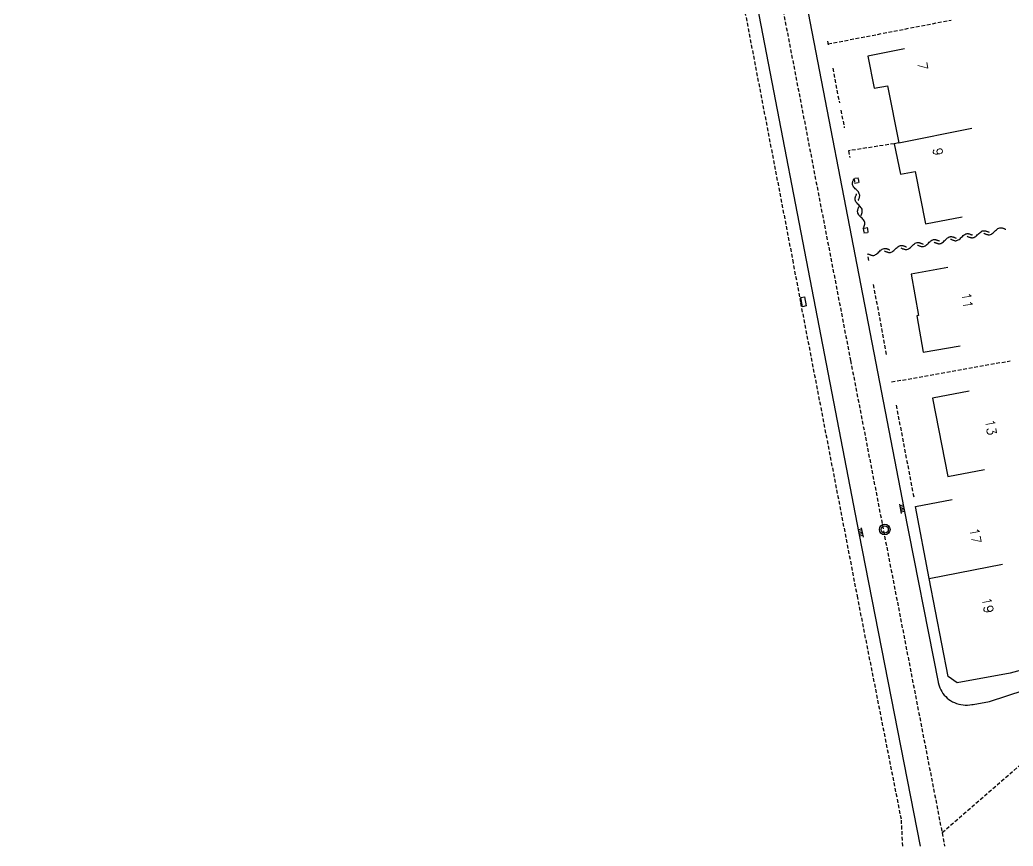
# Model space of a CAD drawing. Header units: millimetres. Extents: x 111999 to 113000, y 130000 to 131000.
# Drawn here: x 112280.7 to 112413.8, y 130000 to 130110.7 of the extents above; entities that cross this region are included whole.
import ezdxf
from ezdxf.enums import TextEntityAlignment as Align

# ---------------------------------------------------------------- set-up
doc = ezdxf.new("R2010")
doc.units = ezdxf.units.MM
doc.linetypes.add('DASHED', pattern=[0.75, 0.5, -0.25])
for name, color, linetype in [('W0001', 6, 'DASHED'), ('W0008', 7, 'CONTINUOUS'), ('W0100', 7, 'CONTINUOUS'), ('W0112', 1, 'DASHED'), ('W0310', 3, 'CONTINUOUS'), ('W0402', 7, 'CONTINUOUS'), ('W0420', 7, 'CONTINUOUS'), ('W0471', 7, 'CONTINUOUS'), ('W0991', 7, 'CONTINUOUS'), ('W1102', 7, 'CONTINUOUS')]:
    doc.layers.add(name, color=color, linetype=linetype)
doc.styles.get("Standard").update_dxf_attribs({"font": 'romans.shx', "width": 0.85})

msp = doc.modelspace()

# ---------------------------------------------------------------- linework, layer by layer
at = {"layer": 'W0001'}
for points in [[(112280.69, 130432.91), (112292.41, 130425.09), (112302.5, 130417.63), (112302.5, 130417.63), (112310.87, 130411.33), (112329.59, 130380.51), (112337.49, 130346.25), (112345.47, 130306.33), (112391.98, 130065.09), (112404.59, 130000)], [(112422.74, 130017.86), (112404.23, 130001.74)]]:
    msp.add_lwpolyline(points, dxfattribs=at)
at = {"layer": 'W0008'}
for points in [[(112342.19, 130305.91), (112352.93, 130250.26), (112365.01, 130187.5), (112374.38, 130139), (112393.09, 130041.95), (112401.31, 130000)], [(112380.77, 130140.38), (112399.14, 130045.31), (112403.73, 130021.98), (112403.73, 130021.96), (112403.73, 130021.93), (112403.74, 130021.91), (112403.74, 130021.88), (112403.75, 130021.85), (112403.75, 130021.83), (112403.76, 130021.8), (112403.77, 130021.77), (112403.77, 130021.75), (112403.77, 130021.73), (112403.77, 130021.73), (112403.85, 130021.46), (112403.95, 130021.2), (112404.06, 130020.95), (112404.2, 130020.7), (112404.36, 130020.46), (112404.53, 130020.24), (112404.73, 130020.03), (112404.93, 130019.84), (112405.16, 130019.66), (112405.39, 130019.5), (112405.65, 130019.35), (112405.91, 130019.23), (112406.2, 130019.12), (112406.48, 130019.04), (112406.77, 130018.98), (112407.06, 130018.93), (112407.36, 130018.91), (112407.66, 130018.91), (112407.95, 130018.92), (112408.23, 130018.96), (112408.23, 130018.96), (112408.26, 130018.96), (112408.27, 130018.96), (112408.3, 130018.97), (112408.31, 130018.97), (112408.33, 130018.98), (112408.35, 130018.98), (112408.37, 130018.98), (112408.39, 130018.98), (112408.41, 130018.98), (112408.42, 130018.99), (112410.58, 130019.37), (112419.87, 130022.41)]]:
    msp.add_lwpolyline(points, dxfattribs=at)
at = {"layer": 'W0100'}
for points in [[(112399.2, 130106.82), (112394.3, 130105.85), (112395.15, 130101.55), (112396.93, 130101.9), (112398.44, 130094.26), (112397.85, 130094.13), (112398.67, 130090.04), (112400.62, 130090.42), (112402.02, 130083.38), (112406.92, 130084.35)], [(112405.03, 130077.54), (112400.11, 130076.66), (112401.1, 130071.09), (112400.86, 130071.05), (112401.73, 130066.18), (112406.66, 130067.05)], [(112407.89, 130060.96), (112402.98, 130060.01), (112405.01, 130049.52), (112409.91, 130050.47)], [(112418.02, 130029.61), (112419.32, 130024.78), (112413.38, 130023.19), (112406.28, 130021.87), (112405.05, 130022.72), (112402.54, 130035.88), (112400.69, 130045.49), (112405.59, 130046.44)]]:
    msp.add_lwpolyline(points, dxfattribs=at)
at = {"layer": 'W0112'}
for points in [[(112384.34, 130078.15), (112372.51, 130139.75), (112370.16, 130152.2), (112368.52, 130160.45), (112367.18, 130167.09)], [(112388.97, 130107.5), (112405.45, 130110.69)], [(112388.9, 130107.86), (112389.05, 130107.13)], [(112389.59, 130104.24), (112390.49, 130099.59)], [(112390.68, 130098.62), (112391.15, 130096.26)], [(112397.85, 130094.13), (112391.69, 130093.17), (112391.88, 130092.28)], [(112393.12, 130088.93), (112393.04, 130089.53), (112392.45, 130089.45), (112392.52, 130088.86), (112393.12, 130088.93)], [(112394.36, 130082.25), (112394.29, 130082.85), (112393.69, 130082.77), (112393.77, 130082.18), (112394.36, 130082.25)], [(112394.43, 130078.48), (112394.31, 130079.37)], [(112398.99, 130000), (112398.79, 130003.6), (112392.95, 130033.26), (112385.31, 130072.89), (112384.34, 130078.15)], [(112396.79, 130065.9), (112395.04, 130075.45)], [(112397.48, 130062.2), (112413.37, 130065.03)], [(112398.09, 130059.09), (112400.48, 130046.62)]]:
    msp.add_lwpolyline(points, dxfattribs=at)
at = {"layer": 'W0310'}
for points in [[(112393.02, 130086.51), (112393.05, 130086.58), (112393.07, 130086.65), (112393.1, 130086.71), (112393.12, 130086.78), (112393.15, 130086.85), (112393.17, 130086.92), (112393.19, 130086.98), (112393.2, 130087.05), (112393.21, 130087.12), (112393.21, 130087.18), (112393.21, 130087.24), (112393.2, 130087.3), (112393.16, 130087.42), (112393.11, 130087.54), (112393.03, 130087.66), (112392.94, 130087.77), (112392.84, 130087.88), (112392.73, 130087.98), (112392.62, 130088.09), (112392.52, 130088.2), (112392.43, 130088.3), (112392.35, 130088.42), (112392.3, 130088.54), (112392.26, 130088.66), (112392.25, 130088.72), (112392.25, 130088.78), (112392.25, 130088.84), (112392.26, 130088.91), (112392.27, 130088.98), (112392.29, 130089.04), (112392.31, 130089.11), (112392.34, 130089.18), (112392.36, 130089.25), (112392.39, 130089.31), (112392.41, 130089.38), (112392.45, 130089.45)], [(112393.37, 130084.45), (112393.4, 130084.52), (112393.42, 130084.59), (112393.45, 130084.66), (112393.48, 130084.73), (112393.5, 130084.8), (112393.52, 130084.87), (112393.54, 130084.93), (112393.55, 130085), (112393.56, 130085.06), (112393.56, 130085.12), (112393.56, 130085.19), (112393.55, 130085.25), (112393.52, 130085.37), (112393.46, 130085.48), (112393.38, 130085.6), (112393.29, 130085.71), (112393.19, 130085.81), (112393.08, 130085.92), (112392.98, 130086.03), (112392.88, 130086.14), (112392.78, 130086.25), (112392.7, 130086.36), (112392.65, 130086.48), (112392.61, 130086.59), (112392.6, 130086.66), (112392.6, 130086.72), (112392.6, 130086.78), (112392.61, 130086.85), (112392.62, 130086.91), (112392.64, 130086.98), (112392.66, 130087.05), (112392.69, 130087.12), (112392.72, 130087.19), (112392.74, 130087.26), (112392.77, 130087.33), (112392.8, 130087.4)], [(112393.69, 130082.77), (112393.72, 130082.84), (112393.75, 130082.91), (112393.77, 130082.98), (112393.8, 130083.05), (112393.83, 130083.12), (112393.84, 130083.18), (112393.87, 130083.25), (112393.88, 130083.31), (112393.89, 130083.38), (112393.89, 130083.45), (112393.89, 130083.51), (112393.88, 130083.57), (112393.84, 130083.69), (112393.79, 130083.8), (112393.71, 130083.92), (112393.62, 130084.03), (112393.52, 130084.14), (112393.41, 130084.24), (112393.3, 130084.35), (112393.2, 130084.46), (112393.11, 130084.57), (112393.03, 130084.69), (112392.98, 130084.8), (112392.94, 130084.92), (112392.93, 130084.98), (112392.93, 130085.05), (112392.93, 130085.11), (112392.94, 130085.18), (112392.95, 130085.24), (112392.97, 130085.3), (112392.99, 130085.38), (112393.02, 130085.45), (112393.04, 130085.52), (112393.07, 130085.58), (112393.09, 130085.65), (112393.12, 130085.72)], [(112407.6, 130081.73), (112407.67, 130081.7), (112407.74, 130081.67), (112407.8, 130081.65), (112407.88, 130081.62), (112407.95, 130081.59), (112408.01, 130081.58), (112408.08, 130081.55), (112408.14, 130081.55), (112408.21, 130081.53), (112408.27, 130081.53), (112408.34, 130081.53), (112408.4, 130081.54), (112408.52, 130081.57), (112408.63, 130081.63), (112408.75, 130081.71), (112408.86, 130081.8), (112408.97, 130081.9), (112409.08, 130082), (112409.19, 130082.1), (112409.3, 130082.2), (112409.41, 130082.29), (112409.52, 130082.37), (112409.64, 130082.43), (112409.76, 130082.46), (112409.82, 130082.47), (112409.88, 130082.47), (112409.95, 130082.47), (112410.02, 130082.45), (112410.08, 130082.45), (112410.15, 130082.42), (112410.21, 130082.41), (112410.28, 130082.38), (112410.35, 130082.35), (112410.41, 130082.33), (112410.48, 130082.3), (112410.55, 130082.27)], [(112409.82, 130082.13), (112409.89, 130082.1), (112409.96, 130082.08), (112410.02, 130082.04), (112410.1, 130082.02), (112410.16, 130081.99), (112410.23, 130081.97), (112410.3, 130081.95), (112410.36, 130081.94), (112410.43, 130081.92), (112410.49, 130081.92), (112410.55, 130081.92), (112410.62, 130081.93), (112410.73, 130081.96), (112410.85, 130082.02), (112410.97, 130082.1), (112411.08, 130082.19), (112411.19, 130082.29), (112411.3, 130082.4), (112411.41, 130082.5), (112411.52, 130082.6), (112411.62, 130082.69), (112411.74, 130082.77), (112411.86, 130082.83), (112411.98, 130082.86), (112412.04, 130082.87), (112412.1, 130082.87), (112412.16, 130082.87), (112412.23, 130082.85), (112412.3, 130082.84), (112412.37, 130082.82), (112412.43, 130082.8), (112412.5, 130082.77), (112412.57, 130082.75), (112412.63, 130082.72), (112412.7, 130082.69), (112412.77, 130082.66)], [(112398.74, 130080.16), (112398.81, 130080.12), (112398.88, 130080.1), (112398.95, 130080.06), (112399.02, 130080.05), (112399.09, 130080.02), (112399.15, 130079.99), (112399.22, 130079.98), (112399.28, 130079.96), (112399.35, 130079.95), (112399.41, 130079.95), (112399.48, 130079.95), (112399.54, 130079.95), (112399.66, 130079.98), (112399.77, 130080.05), (112399.89, 130080.12), (112400, 130080.21), (112400.11, 130080.31), (112400.22, 130080.42), (112400.33, 130080.52), (112400.44, 130080.62), (112400.55, 130080.71), (112400.66, 130080.79), (112400.78, 130080.85), (112400.9, 130080.88), (112400.96, 130080.89), (112401.02, 130080.89), (112401.09, 130080.89), (112401.16, 130080.88), (112401.22, 130080.86), (112401.29, 130080.84), (112401.35, 130080.82), (112401.42, 130080.8), (112401.49, 130080.77), (112401.55, 130080.74), (112401.62, 130080.71), (112401.7, 130080.68)], [(112400.95, 130080.55), (112401.02, 130080.53), (112401.09, 130080.49), (112401.16, 130080.46), (112401.23, 130080.44), (112401.3, 130080.41), (112401.37, 130080.39), (112401.44, 130080.37), (112401.5, 130080.36), (112401.57, 130080.34), (112401.63, 130080.34), (112401.7, 130080.34), (112401.76, 130080.35), (112401.88, 130080.39), (112401.99, 130080.45), (112402.11, 130080.52), (112402.22, 130080.61), (112402.33, 130080.71), (112402.43, 130080.82), (112402.54, 130080.92), (112402.65, 130081.02), (112402.76, 130081.11), (112402.88, 130081.19), (112402.99, 130081.25), (112403.11, 130081.28), (112403.17, 130081.29), (112403.23, 130081.29), (112403.3, 130081.29), (112403.37, 130081.27), (112403.43, 130081.26), (112403.5, 130081.24), (112403.56, 130081.22), (112403.63, 130081.2), (112403.7, 130081.17), (112403.77, 130081.14), (112403.84, 130081.11), (112403.91, 130081.08)], [(112403.17, 130080.95), (112403.24, 130080.91), (112403.31, 130080.89), (112403.38, 130080.85), (112403.45, 130080.84), (112403.52, 130080.8), (112403.58, 130080.78), (112403.65, 130080.77), (112403.71, 130080.75), (112403.78, 130080.73), (112403.84, 130080.73), (112403.91, 130080.73), (112403.97, 130080.74), (112404.09, 130080.77), (112404.2, 130080.84), (112404.32, 130080.91), (112404.43, 130081), (112404.54, 130081.1), (112404.65, 130081.21), (112404.76, 130081.31), (112404.87, 130081.41), (112404.98, 130081.5), (112405.09, 130081.58), (112405.21, 130081.64), (112405.33, 130081.67), (112405.39, 130081.68), (112405.45, 130081.68), (112405.52, 130081.68), (112405.59, 130081.66), (112405.65, 130081.65), (112405.72, 130081.63), (112405.78, 130081.61), (112405.85, 130081.59), (112405.92, 130081.56), (112405.98, 130081.53), (112406.05, 130081.5), (112406.12, 130081.47)], [(112405.38, 130081.34), (112405.45, 130081.32), (112405.52, 130081.28), (112405.59, 130081.25), (112405.66, 130081.23), (112405.73, 130081.2), (112405.8, 130081.18), (112405.87, 130081.16), (112405.93, 130081.15), (112406, 130081.13), (112406.06, 130081.13), (112406.12, 130081.13), (112406.19, 130081.14), (112406.3, 130081.18), (112406.42, 130081.23), (112406.54, 130081.31), (112406.65, 130081.4), (112406.76, 130081.5), (112406.86, 130081.6), (112406.97, 130081.71), (112407.08, 130081.81), (112407.19, 130081.9), (112407.3, 130081.98), (112407.42, 130082.03), (112407.54, 130082.07), (112407.6, 130082.08), (112407.66, 130082.08), (112407.73, 130082.08), (112407.8, 130082.06), (112407.86, 130082.05), (112407.93, 130082.03), (112408, 130082.01), (112408.07, 130081.98), (112408.13, 130081.96), (112408.2, 130081.93), (112408.27, 130081.9), (112408.34, 130081.87)], [(112394.31, 130079.37), (112394.38, 130079.34), (112394.45, 130079.31), (112394.52, 130079.27), (112394.59, 130079.26), (112394.66, 130079.23), (112394.72, 130079.2), (112394.79, 130079.19), (112394.85, 130079.17), (112394.92, 130079.16), (112394.98, 130079.16), (112395.05, 130079.16), (112395.11, 130079.16), (112395.23, 130079.2), (112395.34, 130079.26), (112395.46, 130079.34), (112395.57, 130079.42), (112395.68, 130079.52), (112395.79, 130079.63), (112395.9, 130079.73), (112396.01, 130079.84), (112396.12, 130079.92), (112396.23, 130080), (112396.35, 130080.06), (112396.47, 130080.09), (112396.53, 130080.1), (112396.59, 130080.1), (112396.66, 130080.1), (112396.73, 130080.09), (112396.79, 130080.07), (112396.86, 130080.05), (112396.92, 130080.03), (112396.99, 130080.01), (112397.06, 130079.98), (112397.12, 130079.95), (112397.2, 130079.92), (112397.27, 130079.89)], [(112396.52, 130079.76), (112396.59, 130079.73), (112396.66, 130079.7), (112396.73, 130079.67), (112396.8, 130079.64), (112396.87, 130079.62), (112396.93, 130079.6), (112397, 130079.58), (112397.06, 130079.57), (112397.13, 130079.55), (112397.2, 130079.55), (112397.26, 130079.55), (112397.32, 130079.56), (112397.44, 130079.59), (112397.55, 130079.66), (112397.67, 130079.73), (112397.78, 130079.82), (112397.89, 130079.92), (112398, 130080.02), (112398.11, 130080.12), (112398.22, 130080.23), (112398.33, 130080.31), (112398.45, 130080.39), (112398.56, 130080.45), (112398.68, 130080.48), (112398.74, 130080.49), (112398.8, 130080.49), (112398.87, 130080.49), (112398.94, 130080.48), (112399, 130080.47), (112399.07, 130080.45), (112399.13, 130080.43), (112399.2, 130080.41), (112399.27, 130080.38), (112399.34, 130080.35), (112399.41, 130080.32), (112399.48, 130080.29)]]:
    msp.add_lwpolyline(points, dxfattribs=at)
at = {"layer": 'W0402'}
for points in [[(112398.53, 130045.84), (112398.77, 130044.59), (112398.77, 130044.59)], [(112398.57, 130045.64), (112399.06, 130045.73)], [(112398.61, 130045.43), (112399.1, 130045.52)], [(112398.66, 130045.22), (112399.14, 130045.31)], [(112398.7, 130045.01), (112399.19, 130045.1)], [(112398.73, 130044.8), (112399.23, 130044.89)], [(112393.5, 130042.47), (112393.02, 130042.38)], [(112393.55, 130042.27), (112393.05, 130042.16)], [(112393.71, 130041.42), (112393.46, 130042.67), (112393.46, 130042.67)], [(112393.59, 130042.05), (112393.09, 130041.95)], [(112393.62, 130041.84), (112393.14, 130041.74)], [(112393.67, 130041.63), (112393.18, 130041.54)]]:
    msp.add_lwpolyline(points, dxfattribs=at)
at = {"layer": 'W0420'}
for radius in [0.716, 0.48]:
    msp.add_circle((112396.56, 130042.43), radius, dxfattribs=at)
at = {"layer": 'W0471'}
msp.add_lwpolyline([(112386.05, 130072.38), (112385.56, 130072.28), (112385.32, 130073.51), (112385.81, 130073.6), (112386.05, 130072.38)], dxfattribs=at)
at = {"layer": 'W1102'}
for points in [[(112398.44, 130094.26), (112408.25, 130096.2)], [(112402.54, 130035.88), (112412.36, 130037.77)]]:
    msp.add_lwpolyline(points, dxfattribs=at)

# ---------------------------------------------------------------- texts
at = {"layer": 'W0991'}
for s, rotation, p in [('7', 279, (112401.65, 130104.53)), ('9', 279, (112403.69, 130093.04)), ('11', 279, (112407.61, 130073.13)), ('13', 279, (112410.81, 130056.13)), ('17', 280, (112408.72, 130041.59)), ('19', 280, (112410.38, 130032.27))]:
    msp.add_text(s, height=1.25, rotation=rotation, dxfattribs=at).set_placement(p, align=Align.MIDDLE)

doc.saveas('drawing.dxf')
